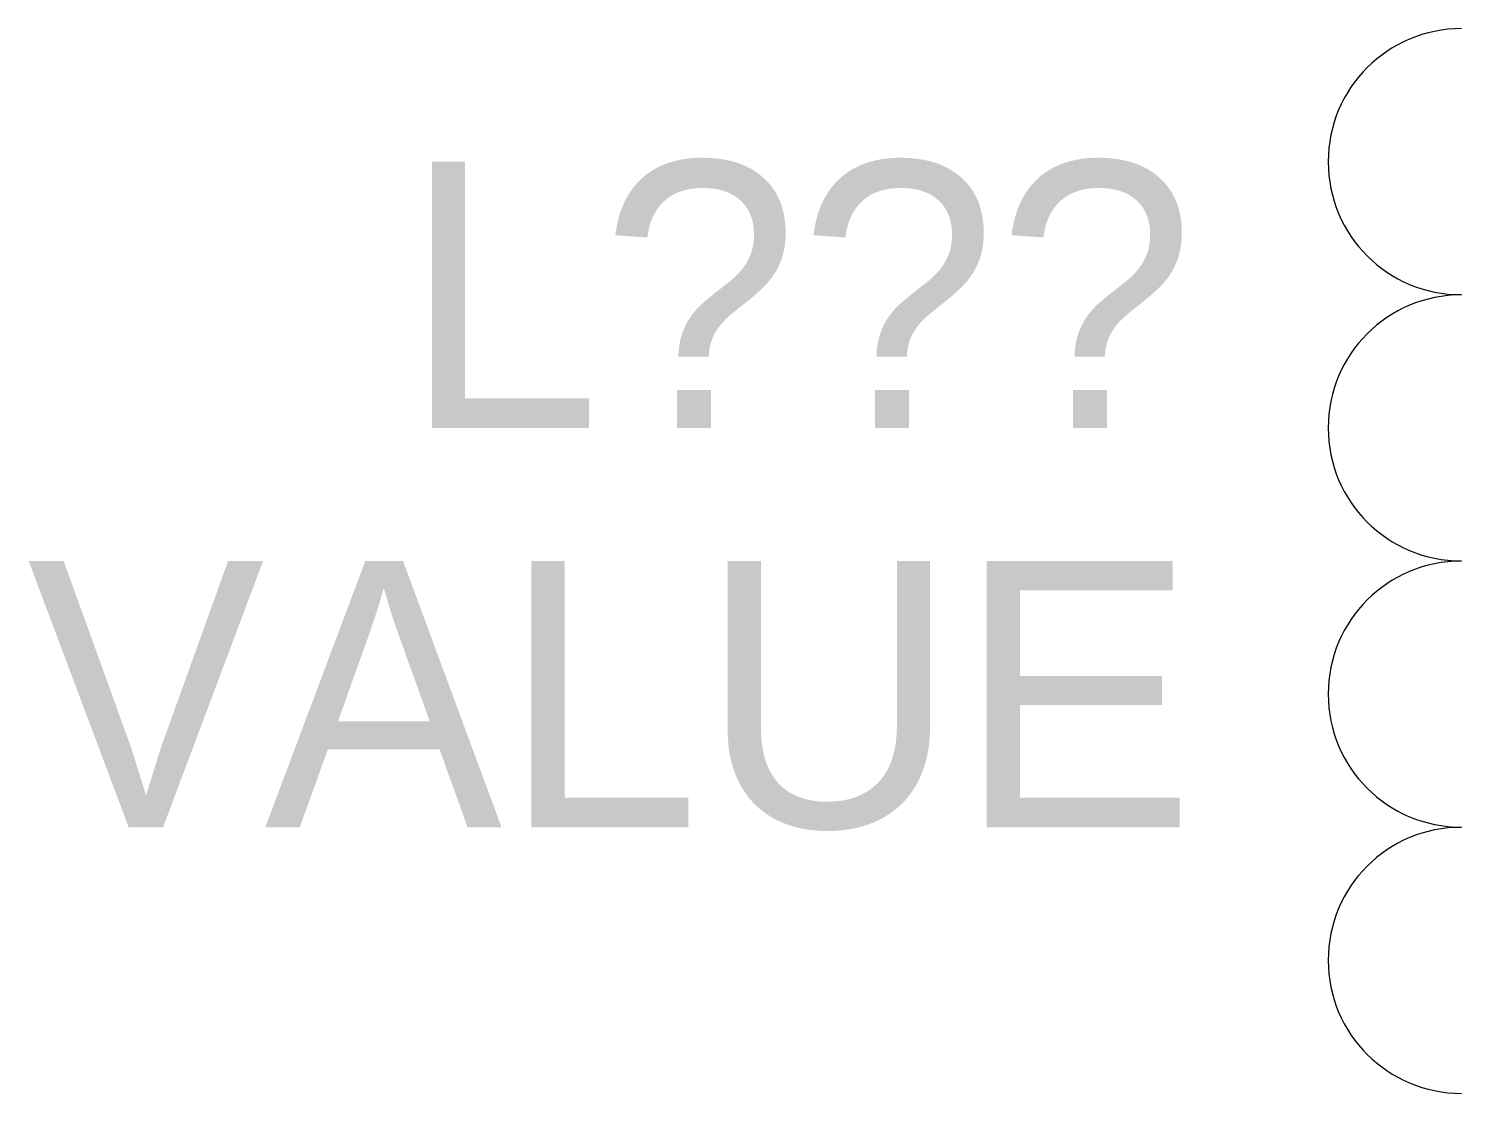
# Model space of a CAD drawing. Extents: x 9.72 to 10.8, y 6.8 to 7.6.
import ezdxf
from ezdxf.enums import TextEntityAlignment as Align

# ---------------------------------------------------------------- set-up
doc = ezdxf.new("R2010")
doc.units = 0
doc.layers.add('1', color=7, linetype='CONTINUOUS')

# ---------------------------------------------------------------- blocks, each defined once
blk = doc.blocks.new('L4')
at = {"layer": '1', "color": 0}
for centre in [(0.1, 0), (0.3, 0), (0.5, 0), (0.7, 0)]:
    blk.add_arc(centre, 0.1, 0, 180, dxfattribs=at)

msp = doc.modelspace()

# ---------------------------------------------------------------- block references
at = {"layer": '1', "color": 0, "rotation": 90}
msp.add_blockref('L4', (10.8, 6.8), dxfattribs=at)

# ---------------------------------------------------------------- texts
at = {"layer": '1', "color": 0}
for tag, text, p in [('L???', 'L???', (10.6, 7.3)), ('VALUE', '000000', (10.6, 7))]:
    msp.add_attdef(tag, text=text, height=0.2, dxfattribs=at).set_placement(p, align=Align.RIGHT)

doc.saveas('drawing.dxf')
